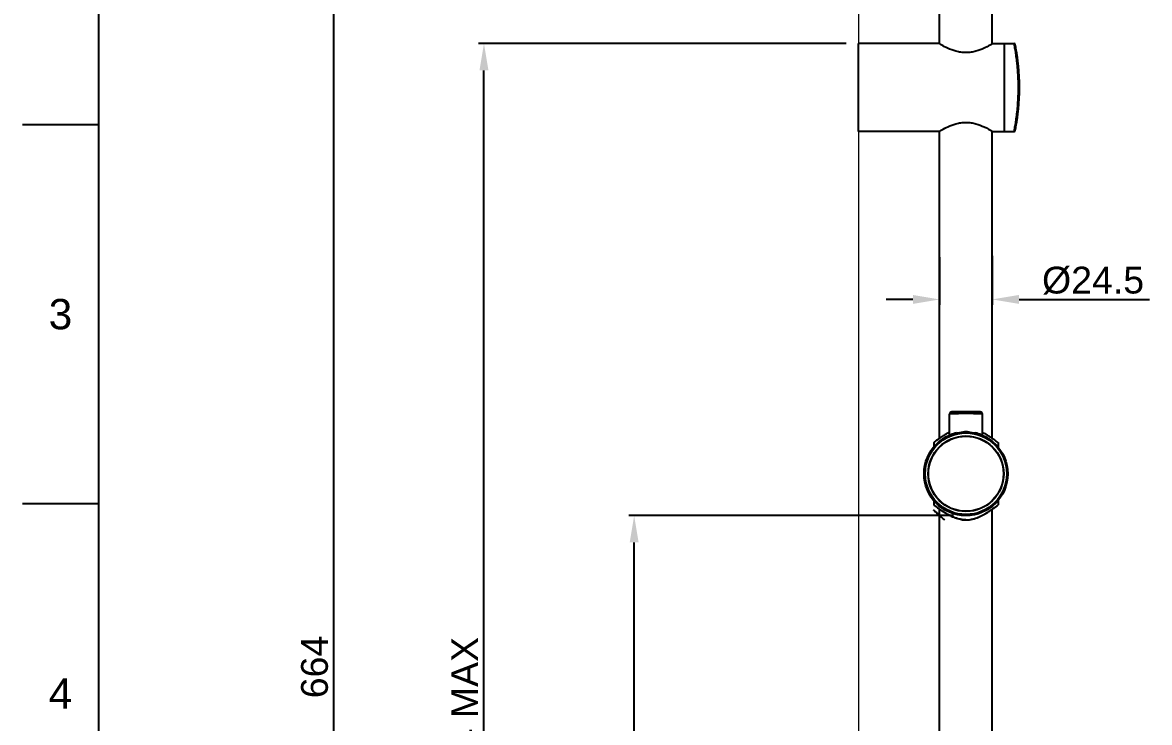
# Model space of a CAD drawing. Header units: millimetres. Extents: x 3856 to 4906, y -261 to 1224.
# Drawn here: x 3856 to 4381, y 556 to 883 of the extents above; entities that cross this region are included whole.
import ezdxf

# ---------------------------------------------------------------- set-up
doc = ezdxf.new("R2010")
doc.units = ezdxf.units.MM
doc.header["$LTSCALE"] = 0.1
doc.layers.add('02___PRT_ALL_AXES', color=7, linetype='Continuous')
doc.styles.get("Standard").update_dxf_attribs({"font": 'arial.ttf'})
doc.dimstyles.new('STANDARD-2', dxfattribs={"dimscale": 5, "dimtxt": 2.5, "dimasz": 2.5, "dimexe": 0.5, "dimexo": 0.5, "dimgap": 0.5, "dimtad": 1, "dimzin": 12, "dimdsep": 46, "dimtxsty": 'Standard', "dimcen": 0.09, "dimclrd": 1, "dimclre": 1, "dimadec": 0, "dimazin": 0, "dimtp": 0.01, "dimtm": 0.01, "dimtfac": 1, "dimtofl": 0, "dimtmove": 0, "dimatfit": 3, "dimldrblk": 'DOT', "dimfxl": 0, "dimtolj": 1, "dimarcsym": 0})

# ---------------------------------------------------------------- blocks, each defined once
blk = doc.blocks.new('*D169')
at = {"color": 3, "lineweight": -2}
for p, q in [((4277.35, 924.36), (3998.11, 924.36)), ((4000.61, 272.86), (4000.61, 911.86)), ((4239.4, 260.36), (3998.11, 260.36))]:
    blk.add_line(p, q, dxfattribs=at)
at = {"color": 3}
for points in [[(3998.53, 911.86), (4002.69, 911.86), (4000.61, 924.36)], [(3998.53, 272.86), (4002.69, 272.86), (4000.61, 260.36)]]:
    blk.add_solid(points, dxfattribs=at)
at = {"layer": 'Defpoints', "color": 0}
for p in [(4000.61, 924.36), (4279.85, 924.36), (4241.9, 260.36)]:
    blk.add_point(p, dxfattribs=at)
at = {"color": 0, "insert": (3985.35, 582.3), "char_height": 12.5, "attachment_point": 2, "rotation": 90}
blk.add_mtext('\\A1;664', dxfattribs=at)
blk = doc.blocks.new('_Dot')
at = {"color": 0, "linetype": 'ByBlock', "lineweight": -2}
blk.add_line((-0.5, 0), (-1, 0), dxfattribs=at)
at = {"color": 0, "linetype": 'ByBlock', "const_width": 0.5}
blk.add_lwpolyline([(-0.25, 0, 1), (0.25, 0, 1)], format="xyb", close=True, dxfattribs=at)
blk = doc.blocks.new('*D171')
at = {"color": 3, "lineweight": -2}
for p, q in [((4239.4, 872.86), (4068.11, 872.86)), ((4070.61, 272.86), (4070.61, 860.36)), ((4239.4, 260.36), (4068.11, 260.36))]:
    blk.add_line(p, q, dxfattribs=at)
at = {"color": 3}
for points in [[(4068.53, 860.36), (4072.69, 860.36), (4070.61, 872.86)], [(4068.53, 272.86), (4072.69, 272.86), (4070.61, 260.36)]]:
    blk.add_solid(points, dxfattribs=at)
at = {"layer": 'Defpoints', "color": 0}
for p in [(4070.61, 872.86), (4241.9, 872.86), (4241.9, 260.36)]:
    blk.add_point(p, dxfattribs=at)
at = {"color": 0, "insert": (4055.35, 543.14), "char_height": 12.5, "attachment_point": 2, "rotation": 90}
blk.add_mtext('\\A1;L1= 664 MAX', dxfattribs=at)
blk = doc.blocks.new('*D173')
at = {"color": 3, "lineweight": -2}
for p, q in [((4289.4, 652.86), (4138.11, 652.86)), ((4140.61, 313.86), (4140.61, 640.36)), ((4239.4, 301.36), (4138.11, 301.36))]:
    blk.add_line(p, q, dxfattribs=at)
at = {"color": 3}
for points in [[(4138.53, 640.36), (4142.69, 640.36), (4140.61, 652.86)], [(4138.53, 313.86), (4142.69, 313.86), (4140.61, 301.36)]]:
    blk.add_solid(points, dxfattribs=at)
at = {"layer": 'Defpoints', "color": 0}
for p in [(4140.61, 652.86), (4291.9, 652.86), (4241.9, 301.36)]:
    blk.add_point(p, dxfattribs=at)
at = {"color": 0, "insert": (4125.35, 477.11), "char_height": 12.5, "attachment_point": 2, "rotation": 90}
blk.add_mtext('\\A1;L2= 580 MAX', dxfattribs=at)
blk = doc.blocks.new('*D176')
at = {"color": 3, "lineweight": -2}
for p, q in [((4282.99, 773.31), (4282.99, 751.1)), ((4307.49, 773.9), (4307.49, 751.1)), ((4270.49, 753.6), (4257.99, 753.6)), ((4319.99, 753.6), (4380.77, 753.6))]:
    blk.add_line(p, q, dxfattribs=at)
at = {"color": 3}
for points in [[(4270.49, 755.68), (4270.49, 751.51), (4282.99, 753.6)], [(4319.99, 755.68), (4319.99, 751.51), (4307.49, 753.6)]]:
    blk.add_solid(points, dxfattribs=at)
at = {"layer": 'Defpoints', "color": 0}
for p in [(4282.99, 775.81), (4307.49, 776.4), (4307.49, 753.6)]:
    blk.add_point(p, dxfattribs=at)
at = {"color": 0, "insert": (4378.27, 768.86), "char_height": 12.5, "attachment_point": 3}
blk.add_mtext('\\A1;%%c24.5', dxfattribs=at)

msp = doc.modelspace()

# ---------------------------------------------------------------- linework, layer by layer
for p, q in [((3890.894, 1188.574), (3890.894, -225.568)), ((3890.894, 835.038), (3855.54, 835.038)), ((3890.894, 658.271), (3855.54, 658.271))]:
    msp.add_line(p, q)
at = {"const_width": 0.5}
msp.add_lwpolyline([(4245.236, -80.122), (4245.236, 1125.037)], dxfattribs=at)
for p in [(3890.894, 835.038), (3890.894, 658.271)]:
    msp.add_point(p)
at = {"layer": '02___PRT_ALL_AXES', "color": 7, "linetype": 'Continuous'}
for p, q in [((4282.986, 872.707), (4282.986, 924.158)), ((4307.486, 872.707), (4307.486, 924.158)), ((4245.236, 831.859), (4245.236, 872.858)), ((4282.766, 872.858), (4245.236, 872.858)), ((4282.754, 872.847), (4282.736, 872.858)), ((4282.763, 872.842), (4282.754, 872.847)), ((4307.701, 872.858), (4317.736, 872.858)), ((4307.706, 872.84), (4307.701, 872.837)), ((4307.736, 872.858), (4307.706, 872.84)), ((4313.236, 831.858), (4313.236, 872.858)), ((4318.259, 872.285), (4318.226, 872.455)), ((4282.771, 831.858), (4245.236, 831.858)), ((4282.736, 831.858), (4282.774, 831.882)), ((4282.986, 688.873), (4282.986, 832.01)), ((4307.486, 688.873), (4307.486, 832.009)), ((4307.705, 831.858), (4317.736, 831.858)), ((4307.709, 831.875), (4307.736, 831.858)), ((4307.736, 831.858), (4307.717, 831.869)), ((4318.226, 832.262), (4318.259, 832.431)), ((4287.586, 690.257), (4287.586, 700.158)), ((4301.885, 701.158), (4288.586, 701.158)), ((4302.886, 690.257), (4302.886, 700.158)), ((4287.412, 690.22), (4287.236, 690.142)), ((4287.907, 688.358), (4288.158, 688.358)), ((4302.313, 688.358), (4302.564, 688.358)), ((4280.236, 686.858), (4280.236, 684.737)), ((4286.736, 687.643), (4286.736, 687.77)), ((4286.986, 687.855), (4286.986, 687.772)), ((4303.486, 687.855), (4303.486, 687.772)), ((4303.736, 687.643), (4303.736, 687.77)), ((4310.236, 686.858), (4310.236, 684.737)), ((4278.486, 677.789), (4278.486, 677.407)), ((4279.689, 680.608), (4279.814, 680.608)), ((4310.657, 680.608), (4310.782, 680.608)), ((4311.986, 677.789), (4311.986, 677.407)), ((4278.486, 667.309), (4278.486, 666.928)), ((4311.986, 667.309), (4311.986, 666.928)), ((4279.689, 664.108), (4279.814, 664.108)), ((4310.657, 664.108), (4310.782, 664.108)), ((4280.235, 657.859), (4280.355, 657.767)), ((4280.236, 659.98), (4280.236, 657.858)), ((4286.736, 656.947), (4286.736, 657.074)), ((4303.736, 656.947), (4303.736, 657.074)), ((4310.116, 657.767), (4310.236, 657.859)), ((4310.236, 659.98), (4310.236, 657.858)), ((4282.986, 483.779), (4282.986, 655.844)), ((4288.086, 656.289), (4288.086, 656.392)), ((4288.169, 656.358), (4288.086, 656.358)), ((4302.386, 656.358), (4302.302, 656.358)), ((4302.386, 656.289), (4302.386, 656.392)), ((4307.486, 483.786), (4307.486, 655.844))]:
    msp.add_line(p, q, dxfattribs=at)
for points in [[(4320.219, 852.358), (4320.188, 854.879), (4320.089, 857.466), (4319.931, 859.974), (4319.723, 862.354), (4319.48, 864.563), (4319.219, 866.558), (4318.96, 868.304), (4318.719, 869.77), (4318.514, 870.934), (4318.357, 871.776), (4318.259, 872.285)], [(4318.259, 832.431), (4318.357, 832.94), (4318.514, 833.782), (4318.719, 834.945), (4318.96, 836.411), (4319.219, 838.156), (4319.479, 840.15), (4319.722, 842.357), (4319.93, 844.737), (4320.089, 847.244), (4320.188, 849.83), (4320.219, 852.358)]]:
    msp.add_lwpolyline(points, dxfattribs=at)
for radius in [19.5, 19, 17.6, 17.5]:
    msp.add_circle((4295.236, 672.358), radius, dxfattribs=at)
for centre, radius, start, end in [((4317.736, 872.358), 0.5, 11.13406, 90), ((4317.736, 832.358), 0.5, 270, 348.86594), ((4288.586, 700.158), 1, 90, 180.00001), ((4301.886, 700.158), 1, 0.00001, 90), ((4295.257, 672.307), 19.556, 111.43128, 113.65249), ((4295.236, 672.355), 19.503, 102.84883, 111.42691), ((4295.234, 672.404), 19.454, 89.99504, 94.27712), ((4295.236, 672.364), 19.494, 85.70029, 90.00045), ((4295.235, 672.355), 19.504, 68.56561, 77.13059), ((4295.21, 672.297), 19.566, 66.32874, 68.56007), ((4295.236, 672.358), 19.5, 140.97572, 219.02428), ((4295.242, 663.622), 12.764, 263.07487, 269.97103), ((4295.229, 663.622), 12.764, 270.02899, 276.92506)]:
    msp.add_arc(centre, radius, start, end, dxfattribs=at)
for points, knots in [([(4295.236, 868.606), (4294.434, 868.606), (4292.856, 868.725), (4289.962, 869.35), (4286.986, 870.505), (4284.445, 871.841), (4283.162, 872.599), (4282.763, 872.842)], [0, 0, 0, 0, 0.1803917, 0.3544916, 0.6646082, 0.8948447, 1, 1, 1, 1]), ([(4307.701, 872.837), (4307.293, 872.589), (4305.999, 871.826), (4303.452, 870.49), (4300.483, 869.342), (4297.603, 868.723), (4296.033, 868.606), (4295.236, 868.606)], [0, 0, 0, 0, 0.1076014, 0.3380887, 0.647141, 0.8204449, 1, 1, 1, 1]), ([(4319.719, 852.358), (4319.719, 853.694), (4319.669, 856.315), (4319.487, 859.54), (4319.282, 862.001), (4319.11, 863.719), (4318.925, 865.326), (4318.732, 866.809), (4318.54, 868.152), (4318.355, 869.345), (4318.185, 870.375), (4318.054, 871.127), (4317.962, 871.641), (4317.905, 871.957), (4317.855, 872.226), (4317.814, 872.447), (4317.785, 872.601), (4317.766, 872.699), (4317.755, 872.756), (4317.748, 872.797), (4317.74, 872.833), (4317.74, 872.843), (4317.734, 872.86), (4317.736, 872.858)], [0, 0, 0, 0, 0.194322, 0.3811929, 0.4696033, 0.5535448, 0.6322364, 0.7049416, 0.7709699, 0.8296786, 0.8804776, 0.9228367, 0.9407045, 0.9562962, 0.9695672, 0.9804792, 0.9890003, 0.992356, 0.995105, 0.9972454, 0.9987753, 0.9996937, 1, 1, 1, 1]), ([(4317.736, 831.858), (4317.737, 831.86), (4317.736, 831.869), (4317.742, 831.887), (4317.747, 831.918), (4317.755, 831.962), (4317.766, 832.017), (4317.785, 832.116), (4317.814, 832.27), (4317.855, 832.491), (4317.905, 832.76), (4317.962, 833.076), (4318.054, 833.589), (4318.185, 834.341), (4318.355, 835.371), (4318.54, 836.564), (4318.732, 837.908), (4318.925, 839.39), (4319.18, 841.602), (4319.454, 844.601), (4319.669, 848.401), (4319.719, 851.022), (4319.719, 852.358)], [0, 0, 0, 0, 0.0003063, 0.0012247, 0.0027546, 0.004895, 0.0076441, 0.0109997, 0.0195209, 0.030433, 0.0437041, 0.0592959, 0.0771638, 0.119523, 0.1703218, 0.2290304, 0.2950588, 0.3677644, 0.4464563, 0.6188032, 0.8056757, 1, 1, 1, 1]), ([(4282.774, 831.882), (4283.185, 832.132), (4284.483, 832.897), (4287.032, 834.232), (4289.998, 835.377), (4292.874, 835.994), (4294.44, 836.11), (4295.236, 836.11)], [0, 0, 0, 0, 0.1085597, 0.339161, 0.6478084, 0.8207973, 1, 1, 1, 1]), ([(4295.236, 836.11), (4296.037, 836.11), (4297.615, 835.992), (4300.509, 835.367), (4303.922, 834.042), (4306.436, 832.649), (4307.709, 831.875)], [0, 0, 0, 0, 0.1804554, 0.3545671, 0.6646673, 1, 1, 1, 1]), ([(4295.236, 700.383), (4294.733, 700.383), (4293.749, 700.38), (4292.323, 700.368), (4291.198, 700.35), (4290.371, 700.332), (4289.818, 700.318), (4289.319, 700.301), (4288.877, 700.284), (4288.496, 700.266), (4288.181, 700.246), (4287.932, 700.226), (4287.768, 700.208), (4287.673, 700.193), (4287.627, 700.182), (4287.6, 700.174), (4287.586, 700.163), (4287.586, 700.158)], [0, 0, 0, 0, 0.196578, 0.3851757, 0.5582925, 0.636921, 0.7092615, 0.774657, 0.8325268, 0.8823684, 0.9237596, 0.956363, 0.9799281, 0.9882764, 0.9943329, 0.9981474, 1, 1, 1, 1]), ([(4302.886, 700.158), (4302.886, 700.163), (4302.872, 700.174), (4302.845, 700.182), (4302.798, 700.193), (4302.703, 700.208), (4302.539, 700.226), (4302.291, 700.246), (4301.975, 700.266), (4301.594, 700.284), (4301.152, 700.301), (4300.653, 700.318), (4300.1, 700.332), (4299.273, 700.35), (4298.148, 700.368), (4296.722, 700.38), (4295.738, 700.383), (4295.236, 700.383)], [0, 0, 0, 0, 0.0018526, 0.0056672, 0.0117237, 0.020072, 0.0436372, 0.0762406, 0.1176319, 0.1674735, 0.2253434, 0.290739, 0.3630795, 0.4417079, 0.6148247, 0.8034223, 1, 1, 1, 1]), ([(4287.562, 691.701), (4287.042, 691.431), (4286.054, 690.877), (4284.67, 690.018), (4283.44, 689.198), (4282.38, 688.453), (4281.614, 687.895), (4281.104, 687.516), (4280.805, 687.292), (4280.569, 687.113), (4280.398, 686.982), (4280.293, 686.904), (4280.248, 686.867), (4280.236, 686.858)], [0, 0, 0, 0, 0.199896, 0.3861533, 0.555605, 0.7044222, 0.8280717, 0.8788904, 0.9215502, 0.9554423, 0.9800188, 0.9949602, 1, 1, 1, 1]), ([(4302.91, 691.701), (4303.429, 691.431), (4304.417, 690.877), (4305.801, 690.018), (4307.031, 689.198), (4308.091, 688.453), (4308.857, 687.895), (4309.368, 687.516), (4309.666, 687.292), (4309.903, 687.113), (4310.073, 686.982), (4310.178, 686.904), (4310.223, 686.867), (4310.235, 686.858)], [0, 0, 0, 0, 0.199896, 0.3861533, 0.555605, 0.7044222, 0.8280717, 0.8788904, 0.9215502, 0.9554423, 0.9800188, 0.9949602, 1, 1, 1, 1]), ([(4295.236, 650.858), (4294.721, 650.858), (4293.695, 650.921), (4291.71, 651.28), (4289.404, 652.077), (4286.93, 653.313), (4284.785, 654.611), (4283.218, 655.67), (4282.148, 656.432), (4281.503, 656.903), (4280.984, 657.29), (4280.635, 657.554), (4280.428, 657.711), (4280.329, 657.787), (4280.269, 657.832), (4280.243, 657.853), (4280.236, 657.858)], [0, 0, 0, 0, 0.0917644, 0.1825302, 0.358803, 0.5240762, 0.6746443, 0.8052612, 0.8609239, 0.9087436, 0.9475836, 0.9763365, 0.9865989, 0.9940037, 0.9984909, 1, 1, 1, 1]), ([(4280.355, 657.767), (4280.395, 657.736), (4280.547, 657.621), (4280.96, 657.307), (4281.754, 656.717), (4282.806, 655.959), (4284.029, 655.119), (4285.344, 654.272), (4286.637, 653.506), (4287.835, 652.863), (4288.977, 652.318), (4290.104, 651.851), (4291.298, 651.443), (4292.512, 651.132), (4293.328, 650.997), (4293.703, 650.951)], [0, 0, 0, 0, 0.0404966, 0.1214898, 0.202483, 0.2834762, 0.3644693, 0.4454625, 0.5264557, 0.6074489, 0.6884421, 0.7694353, 0.8504285, 0.9314217, 1, 1, 1, 1]), ([(4295.236, 650.858), (4295.751, 650.858), (4296.776, 650.921), (4298.761, 651.28), (4301.067, 652.077), (4303.541, 653.313), (4305.686, 654.611), (4307.253, 655.67), (4308.323, 656.432), (4308.968, 656.903), (4309.488, 657.29), (4309.836, 657.554), (4310.044, 657.711), (4310.142, 657.787), (4310.203, 657.832), (4310.228, 657.853), (4310.235, 657.858)], [0, 0, 0, 0, 0.0917644, 0.1825302, 0.358803, 0.5240762, 0.6746443, 0.8052612, 0.8609239, 0.9087436, 0.9475836, 0.9763365, 0.9865989, 0.9940037, 0.9984909, 1, 1, 1, 1]), ([(4296.768, 650.951), (4297.143, 650.997), (4297.96, 651.132), (4299.174, 651.443), (4300.369, 651.852), (4301.496, 652.319), (4302.637, 652.864), (4303.835, 653.506), (4305.127, 654.272), (4306.441, 655.119), (4307.664, 655.959), (4308.717, 656.717), (4309.511, 657.307), (4309.924, 657.62), (4310.076, 657.736), (4310.116, 657.767)], [0, 0, 0, 0, 0.0686002, 0.1495915, 0.2305828, 0.3115741, 0.3925653, 0.4735566, 0.5545479, 0.6355392, 0.7165305, 0.7975218, 0.8785131, 0.9595044, 1, 1, 1, 1]), ([(4282.984, 652.827), (4282.922, 652.884), (4282.502, 653.264), (4281.806, 653.902), (4281.073, 654.579), (4280.59, 655.028), (4280.298, 655.3), (4280.204, 655.388), (4280.3, 655.299), (4280.594, 655.024), (4281.078, 654.574), (4281.813, 653.895), (4282.777, 653.013), (4283.927, 651.977), (4284.765, 651.237), (4285.202, 650.858)], [0, 0, 0, 0, 0.0141971, 0.0963473, 0.1784976, 0.2606478, 0.3427981, 0.4249483, 0.5070985, 0.5892488, 0.671399, 0.7535493, 0.8356995, 0.9178498, 1, 1, 1, 1])]:
    msp.add_open_spline(points, degree=3, knots=knots, dxfattribs=at)

# ---------------------------------------------------------------- texts
at = {"char_height": 14.141, "attachment_point": 5}
for s, insert in [('3', (3873.217, 746.655)), ('4', (3873.217, 569.887))]:
    msp.add_mtext_dynamic_manual_height_columns(s, width=50, gutter_width=12.5, heights=[0], dxfattribs=dict(at, insert=insert))

# ---------------------------------------------------------------- dimensions: what is measured, and where the dimension line sits
at = {"color": 3}
dim = msp.add_linear_dim(base=(4000.61, 924.358), p1=(4241.902, 260.358), p2=(4279.852, 924.358), angle=90, dimstyle='STANDARD-2', override={"dimclrd": 3, "dimclre": 3}, dxfattribs=at)
dim.commit()
dim.dimension.update_dxf_attribs({"geometry": '*D169', "text_midpoint": (4000.61, 582.301), "dimtype": 160})
for base, p1, p2, text, picture, middle in [((4070.61, 872.858), (4241.902, 260.358), (4241.902, 872.858), 'L1= 664 MAX', '*D171', (4070.61, 543.141)), ((4140.61, 652.858), (4241.902, 301.358), (4291.902, 652.858), 'L2= 580 MAX', '*D173', (4140.61, 477.108))]:
    dim = msp.add_linear_dim(base=base, p1=p1, p2=p2, angle=90, text=text, dimstyle='STANDARD-2', override={"dimclrd": 3, "dimclre": 3}, dxfattribs=at)
    dim.commit()
    dim.dimension.update_dxf_attribs({"geometry": picture, "text_midpoint": middle, "dimtype": 160})
dim = msp.add_linear_dim(base=(4307.486, 753.597), p1=(4282.986, 775.81), p2=(4307.486, 776.401), text='%%c<>', dimstyle='STANDARD-2', override={"dimclrd": 3, "dimclre": 3}, dxfattribs=at)
dim.commit()
dim.dimension.update_dxf_attribs({"geometry": '*D176', "text_midpoint": (4356.63, 753.597), "dimtype": 160})

doc.saveas('drawing.dxf')
